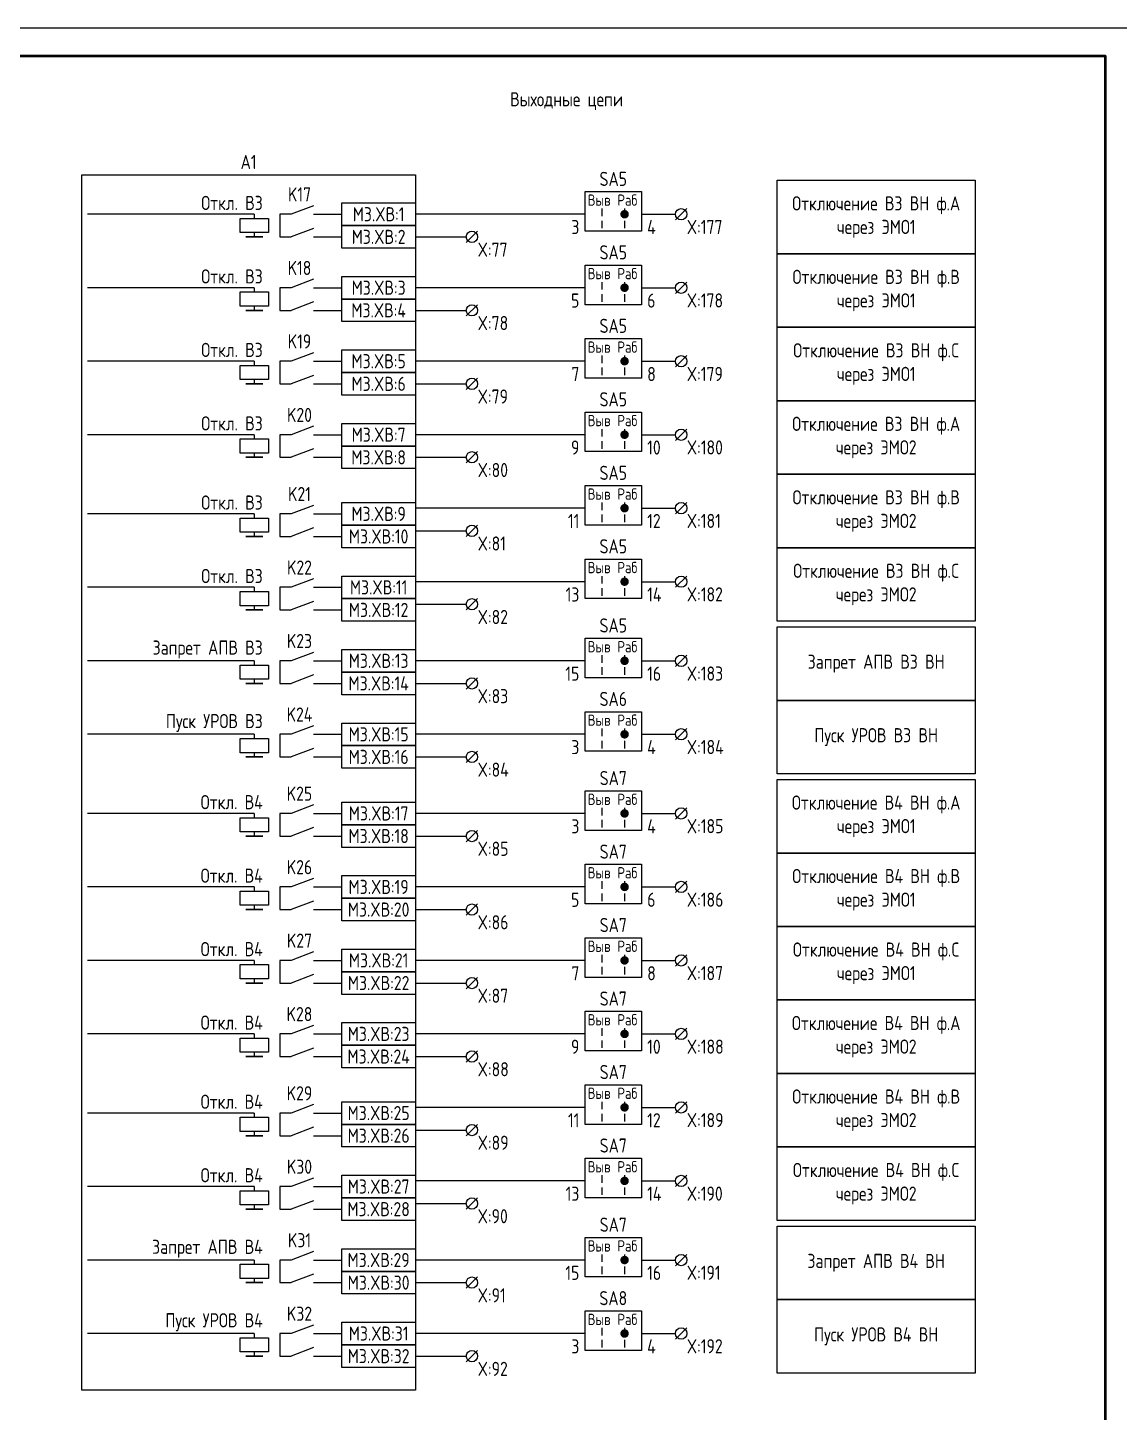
# Model space of a CAD drawing. Header units: millimetres. Extents: x -1036 to 3772, y -90 to 586.
# Drawn here: x 1064.4 to 1257.5, y 52.1 to 297 of the extents above; entities that cross this region are included whole.
import ezdxf

# ---------------------------------------------------------------- set-up
doc = ezdxf.new("R2010")
doc.units = ezdxf.units.MM
doc.styles.add('Gost_type_A', font='GOST_0.TTF')

# ---------------------------------------------------------------- blocks, each defined once
blk = doc.blocks.new('Формат_А3')
blk.add_lwpolyline([(-420, 297), (0, 297), (0, 0), (-420, 0)], close=True)
at = {"lineweight": 50}
blk.add_lwpolyline([(-400, 292), (-5, 292), (-5, 5), (-400, 5)], close=True, dxfattribs=at)
blk = doc.blocks.new('POINT')
at = {"const_width": 0.75}
blk.add_lwpolyline([(-0.375, 0, 1), (0.375, 0, 1)], format="xyb", close=True, dxfattribs=at)
blk = doc.blocks.new('Переключатель_положение')
for p, q in [((2, 1), (2, -0.34)), ((2, -1.14), (2, -2.49))]:
    blk.add_line(p, q)

msp = doc.modelspace()

# ---------------------------------------------------------------- linework, layer by layer
at = {"ltscale": 4.32}
for p, q in [((1115, 265.5), (1111, 264)), ((1115, 261.5), (1111, 260)), ((1115, 252.5), (1111, 251)), ((1115, 248.5), (1111, 247)), ((1115, 239.5), (1111, 238)), ((1115, 235.5), (1111, 234)), ((1115, 226.5), (1111, 225)), ((1115, 222.5), (1111, 221)), ((1115, 212.5), (1111, 211)), ((1115, 208.5), (1111, 207)), ((1115, 199.5), (1111, 198)), ((1115, 195.5), (1111, 194)), ((1115, 186.5), (1111, 185)), ((1115, 182.5), (1111, 181)), ((1115, 173.5), (1111, 172)), ((1115, 169.5), (1111, 168)), ((1115, 159.5), (1111, 158)), ((1115, 155.5), (1111, 154)), ((1115, 146.5), (1111, 145)), ((1115, 142.5), (1111, 141)), ((1115, 133.5), (1111, 132)), ((1115, 129.5), (1111, 128)), ((1115, 120.5), (1111, 119)), ((1115, 116.5), (1111, 115)), ((1115, 106.5), (1111, 105)), ((1115, 102.5), (1111, 101)), ((1115, 93.5), (1111, 92)), ((1115, 89.5), (1111, 88)), ((1115, 80.5), (1111, 79)), ((1115, 76.5), (1111, 75)), ((1115, 67.5), (1111, 66)), ((1115, 63.5), (1111, 62))]:
    msp.add_line(p, q, dxfattribs=at)
for p, q in [((1181.01, 265), (1179.01, 263)), ((1104.5, 264), (1075, 264)), ((1104.5, 264), (1104.5, 263.25)), ((1163, 264), (1133, 264)), ((1104.5, 260.75), (1104.5, 260)), ((1133, 260), (1142, 260)), ((1144.01, 261), (1142.01, 259)), ((1104.5, 251), (1075, 251)), ((1104.5, 251), (1104.5, 250.25)), ((1163, 251), (1133, 251)), ((1181.01, 252), (1179.01, 250)), ((1104.5, 247.75), (1104.5, 247)), ((1144.01, 248), (1142.01, 246)), ((1133, 247), (1142, 247)), ((1104.5, 238), (1075, 238)), ((1104.5, 238), (1104.5, 237.25)), ((1163, 238), (1133, 238)), ((1181.01, 239), (1179.01, 237)), ((1104.5, 234.75), (1104.5, 234)), ((1133, 234), (1142, 234)), ((1144.01, 235), (1142.01, 233)), ((1181.01, 226), (1179.01, 224)), ((1104.5, 225), (1075, 225)), ((1104.5, 225), (1104.5, 224.25)), ((1163, 225), (1133, 225)), ((1104.5, 221.75), (1104.5, 221)), ((1133, 221), (1142, 221)), ((1144.01, 222), (1142.01, 220)), ((1104.5, 211), (1075, 211)), ((1104.5, 211), (1104.5, 210.25)), ((1163, 212), (1133, 212)), ((1181.01, 213), (1179.01, 211)), ((1144.01, 209), (1142.01, 207)), ((1104.5, 207.75), (1104.5, 207)), ((1133, 208), (1142, 208)), ((1163, 199), (1133, 199)), ((1181.01, 200), (1179.01, 198)), ((1104.5, 198), (1075, 198)), ((1104.5, 198), (1104.5, 197.25)), ((1144.01, 196), (1142.01, 194)), ((1104.5, 194.75), (1104.5, 194)), ((1133, 195), (1142, 195)), ((1104.5, 185), (1075, 185)), ((1104.5, 185), (1104.5, 184.25)), ((1163, 185), (1133, 185)), ((1181.01, 186), (1179.01, 184)), ((1104.5, 181.75), (1104.5, 181)), ((1144.01, 182), (1142.01, 180)), ((1133, 181), (1142, 181)), ((1104.5, 172), (1075, 172)), ((1104.5, 172), (1104.5, 171.25)), ((1163, 172), (1133, 172)), ((1181.01, 173), (1179.01, 171)), ((1104.5, 168.75), (1104.5, 168)), ((1133, 168), (1142, 168)), ((1144.01, 169), (1142.01, 167)), ((1104.5, 158), (1075, 158)), ((1104.5, 158), (1104.5, 157.25)), ((1163, 158), (1133, 158)), ((1181.01, 159), (1179.01, 157)), ((1104.5, 154.75), (1104.5, 154)), ((1144.01, 155), (1142.01, 153)), ((1133, 154), (1142, 154)), ((1104.5, 145), (1075, 145)), ((1104.5, 145), (1104.5, 144.25)), ((1163, 145), (1133, 145)), ((1181.01, 146), (1179.01, 144)), ((1104.5, 141.75), (1104.5, 141)), ((1133, 141), (1142, 141)), ((1144.01, 142), (1142.01, 140)), ((1181.01, 133), (1179.01, 131)), ((1104.5, 132), (1075, 132)), ((1104.5, 132), (1104.5, 131.25)), ((1163, 132), (1133, 132)), ((1104.5, 128.75), (1104.5, 128)), ((1133, 128), (1142, 128)), ((1144.01, 129), (1142.01, 127)), ((1104.5, 119), (1075, 119)), ((1104.5, 119), (1104.5, 118.25)), ((1163, 119), (1133, 119)), ((1181.01, 120), (1179.01, 118)), ((1104.5, 115.75), (1104.5, 115)), ((1144.01, 116), (1142.01, 114)), ((1133, 115), (1142, 115)), ((1163, 106), (1133, 106)), ((1181.01, 107), (1179.01, 105)), ((1104.5, 105), (1075, 105)), ((1104.5, 105), (1104.5, 104.25)), ((1144.01, 103), (1142.01, 101)), ((1104.5, 101.75), (1104.5, 101)), ((1133, 102), (1142, 102)), ((1181.01, 94), (1179.01, 92)), ((1104.5, 92), (1075, 92)), ((1104.5, 92), (1104.5, 91.25)), ((1163, 93), (1133, 93)), ((1104.5, 88.75), (1104.5, 88)), ((1133, 89), (1142, 89)), ((1144.01, 90), (1142.01, 88)), ((1104.5, 79), (1075, 79)), ((1104.5, 79), (1104.5, 78.25)), ((1163, 79), (1133, 79)), ((1181.01, 80), (1179.01, 78)), ((1144.01, 76), (1142.01, 74)), ((1104.5, 75.75), (1104.5, 75)), ((1133, 75), (1142, 75)), ((1181.01, 67), (1179.01, 65)), ((1104.5, 66), (1075, 66)), ((1104.5, 66), (1104.5, 65.25)), ((1163, 66), (1133, 66)), ((1104.5, 62.75), (1104.5, 62)), ((1133, 62), (1142, 62)), ((1144.01, 63), (1142.01, 61))]:
    msp.add_line(p, q)
at = {"ltscale": 1.08}
for p, q in [((1111, 264), (1109, 264)), ((1109, 264), (1109, 260)), ((1115, 264), (1120, 264)), ((1109, 260), (1111, 260)), ((1115, 260), (1120, 260)), ((1111, 251), (1109, 251)), ((1109, 251), (1109, 247)), ((1115, 251), (1120, 251)), ((1109, 247), (1111, 247)), ((1115, 247), (1120, 247)), ((1111, 238), (1109, 238)), ((1109, 238), (1109, 234)), ((1115, 238), (1120, 238)), ((1109, 234), (1111, 234)), ((1115, 234), (1120, 234)), ((1111, 225), (1109, 225)), ((1109, 225), (1109, 221)), ((1115, 225), (1120, 225)), ((1109, 221), (1111, 221)), ((1115, 221), (1120, 221)), ((1111, 211), (1109, 211)), ((1109, 211), (1109, 207)), ((1115, 211), (1120, 211)), ((1109, 207), (1111, 207)), ((1115, 207), (1120, 207)), ((1111, 198), (1109, 198)), ((1109, 198), (1109, 194)), ((1115, 198), (1120, 198)), ((1109, 194), (1111, 194)), ((1115, 194), (1120, 194)), ((1111, 185), (1109, 185)), ((1109, 185), (1109, 181)), ((1115, 185), (1120, 185)), ((1109, 181), (1111, 181)), ((1115, 181), (1120, 181)), ((1111, 172), (1109, 172)), ((1109, 172), (1109, 168)), ((1115, 172), (1120, 172)), ((1109, 168), (1111, 168)), ((1115, 168), (1120, 168)), ((1111, 158), (1109, 158)), ((1109, 158), (1109, 154)), ((1115, 158), (1120, 158)), ((1109, 154), (1111, 154)), ((1115, 154), (1120, 154)), ((1111, 145), (1109, 145)), ((1109, 145), (1109, 141)), ((1115, 145), (1120, 145)), ((1109, 141), (1111, 141)), ((1115, 141), (1120, 141)), ((1111, 132), (1109, 132)), ((1109, 132), (1109, 128)), ((1115, 132), (1120, 132)), ((1109, 128), (1111, 128)), ((1115, 128), (1120, 128)), ((1111, 119), (1109, 119)), ((1109, 119), (1109, 115)), ((1115, 119), (1120, 119)), ((1109, 115), (1111, 115)), ((1115, 115), (1120, 115)), ((1111, 105), (1109, 105)), ((1109, 105), (1109, 101)), ((1115, 105), (1120, 105)), ((1109, 101), (1111, 101)), ((1115, 101), (1120, 101)), ((1111, 92), (1109, 92)), ((1109, 92), (1109, 88)), ((1115, 92), (1120, 92)), ((1109, 88), (1111, 88)), ((1115, 88), (1120, 88)), ((1111, 79), (1109, 79)), ((1109, 79), (1109, 75)), ((1115, 79), (1120, 79)), ((1109, 75), (1111, 75)), ((1115, 75), (1120, 75)), ((1111, 66), (1109, 66)), ((1109, 66), (1109, 62)), ((1115, 66), (1120, 66)), ((1109, 62), (1111, 62)), ((1115, 62), (1120, 62))]:
    msp.add_line(p, q, dxfattribs=at)
at = {"ltscale": 4}
for p, q in [((1173, 264), (1179.01, 264)), ((1173, 251), (1179.01, 251)), ((1173, 238), (1179.01, 238)), ((1173, 225), (1179.01, 225)), ((1173, 212), (1179.01, 212)), ((1173, 199), (1179.01, 199)), ((1173, 185), (1179.01, 185)), ((1173, 172), (1179.01, 172)), ((1173, 158), (1179.01, 158)), ((1173, 145), (1179.01, 145)), ((1173, 132), (1179.01, 132)), ((1173, 119), (1179.01, 119)), ((1173, 106), (1179.01, 106)), ((1173, 93), (1179.01, 93)), ((1173, 79), (1179.01, 79)), ((1173, 66), (1179.01, 66))]:
    msp.add_line(p, q, dxfattribs=at)
for points in [[(1074, 271), (1133, 271), (1133, 56), (1074, 56)], [(1197, 270), (1232, 270), (1232, 257), (1197, 257)], [(1163, 268), (1173, 268), (1173, 261), (1163, 261)], [(1120, 266), (1133, 266), (1133, 262), (1120, 262)], [(1107, 263.25), (1107, 260.75), (1102, 260.75), (1102, 263.25)], [(1106, 260), (1103, 260)], [(1120, 262), (1133, 262), (1133, 258), (1120, 258)], [(1163, 255), (1173, 255), (1173, 248), (1163, 248)], [(1197, 257), (1232, 257), (1232, 244), (1197, 244)], [(1120, 253), (1133, 253), (1133, 249), (1120, 249)], [(1107, 250.25), (1107, 247.75), (1102, 247.75), (1102, 250.25)], [(1120, 249), (1133, 249), (1133, 245), (1120, 245)], [(1106, 247), (1103, 247)], [(1197, 244), (1232, 244), (1232, 231), (1197, 231)], [(1163, 242), (1173, 242), (1173, 235), (1163, 235)], [(1120, 240), (1133, 240), (1133, 236), (1120, 236)], [(1107, 237.25), (1107, 234.75), (1102, 234.75), (1102, 237.25)], [(1120, 236), (1133, 236), (1133, 232), (1120, 232)], [(1106, 234), (1103, 234)], [(1197, 231), (1232, 231), (1232, 218), (1197, 218)], [(1163, 229), (1173, 229), (1173, 222), (1163, 222)], [(1120, 227), (1133, 227), (1133, 223), (1120, 223)], [(1107, 224.25), (1107, 221.75), (1102, 221.75), (1102, 224.25)], [(1120, 223), (1133, 223), (1133, 219), (1120, 219)], [(1106, 221), (1103, 221)], [(1197, 218), (1232, 218), (1232, 205), (1197, 205)], [(1163, 216), (1173, 216), (1173, 209), (1163, 209)], [(1120, 213), (1133, 213), (1133, 209), (1120, 209)], [(1107, 210.25), (1107, 207.75), (1102, 207.75), (1102, 210.25)], [(1120, 209), (1133, 209), (1133, 205), (1120, 205)], [(1106, 207), (1103, 207)], [(1197, 205), (1232, 205), (1232, 192), (1197, 192)], [(1163, 203), (1173, 203), (1173, 196), (1163, 196)], [(1120, 200), (1133, 200), (1133, 196), (1120, 196)], [(1107, 197.25), (1107, 194.75), (1102, 194.75), (1102, 197.25)], [(1120, 196), (1133, 196), (1133, 192), (1120, 192)], [(1106, 194), (1103, 194)], [(1163, 189), (1173, 189), (1173, 182), (1163, 182)], [(1197, 191), (1232, 191), (1232, 178), (1197, 178)], [(1120, 187), (1133, 187), (1133, 183), (1120, 183)], [(1107, 184.25), (1107, 181.75), (1102, 181.75), (1102, 184.25)], [(1120, 183), (1133, 183), (1133, 179), (1120, 179)], [(1106, 181), (1103, 181)], [(1197, 178), (1232, 178), (1232, 165), (1197, 165)], [(1120, 174), (1133, 174), (1133, 170), (1120, 170)], [(1163, 176), (1173, 176), (1173, 169), (1163, 169)], [(1107, 171.25), (1107, 168.75), (1102, 168.75), (1102, 171.25)], [(1120, 170), (1133, 170), (1133, 166), (1120, 166)], [(1106, 168), (1103, 168)], [(1163, 162), (1173, 162), (1173, 155), (1163, 155)], [(1197, 164), (1232, 164), (1232, 151), (1197, 151)], [(1120, 160), (1133, 160), (1133, 156), (1120, 156)], [(1107, 157.25), (1107, 154.75), (1102, 154.75), (1102, 157.25)], [(1120, 156), (1133, 156), (1133, 152), (1120, 152)], [(1106, 154), (1103, 154)], [(1197, 151), (1232, 151), (1232, 138), (1197, 138)], [(1120, 147), (1133, 147), (1133, 143), (1120, 143)], [(1163, 149), (1173, 149), (1173, 142), (1163, 142)], [(1107, 144.25), (1107, 141.75), (1102, 141.75), (1102, 144.25)], [(1120, 143), (1133, 143), (1133, 139), (1120, 139)], [(1106, 141), (1103, 141)], [(1197, 138), (1232, 138), (1232, 125), (1197, 125)], [(1163, 136), (1173, 136), (1173, 129), (1163, 129)], [(1120, 134), (1133, 134), (1133, 130), (1120, 130)], [(1107, 131.25), (1107, 128.75), (1102, 128.75), (1102, 131.25)], [(1120, 130), (1133, 130), (1133, 126), (1120, 126)], [(1106, 128), (1103, 128)], [(1197, 125), (1232, 125), (1232, 112), (1197, 112)], [(1163, 123), (1173, 123), (1173, 116), (1163, 116)], [(1120, 121), (1133, 121), (1133, 117), (1120, 117)], [(1107, 118.25), (1107, 115.75), (1102, 115.75), (1102, 118.25)], [(1120, 117), (1133, 117), (1133, 113), (1120, 113)], [(1106, 115), (1103, 115)], [(1197, 112), (1232, 112), (1232, 99), (1197, 99)], [(1163, 110), (1173, 110), (1173, 103), (1163, 103)], [(1120, 107), (1133, 107), (1133, 103), (1120, 103)], [(1107, 104.25), (1107, 101.75), (1102, 101.75), (1102, 104.25)], [(1120, 103), (1133, 103), (1133, 99), (1120, 99)], [(1106, 101), (1103, 101)], [(1197, 99), (1232, 99), (1232, 86), (1197, 86)], [(1163, 97), (1173, 97), (1173, 90), (1163, 90)], [(1120, 94), (1133, 94), (1133, 90), (1120, 90)], [(1107, 91.25), (1107, 88.75), (1102, 88.75), (1102, 91.25)], [(1120, 90), (1133, 90), (1133, 86), (1120, 86)], [(1106, 88), (1103, 88)], [(1197, 85), (1232, 85), (1232, 72), (1197, 72)], [(1120, 81), (1133, 81), (1133, 77), (1120, 77)], [(1163, 83), (1173, 83), (1173, 76), (1163, 76)], [(1107, 78.25), (1107, 75.75), (1102, 75.75), (1102, 78.25)], [(1120, 77), (1133, 77), (1133, 73), (1120, 73)], [(1106, 75), (1103, 75)], [(1197, 72), (1232, 72), (1232, 59), (1197, 59)], [(1163, 70), (1173, 70), (1173, 63), (1163, 63)], [(1120, 68), (1133, 68), (1133, 64), (1120, 64)], [(1107, 65.25), (1107, 62.75), (1102, 62.75), (1102, 65.25)], [(1120, 64), (1133, 64), (1133, 60), (1120, 60)], [(1106, 62), (1103, 62)]]:
    msp.add_lwpolyline(points, close=True)
for centre in [(1180.01, 264), (1143.01, 260), (1180.01, 251), (1143.01, 247), (1180.01, 238), (1143.01, 234), (1180.01, 225), (1143.01, 221), (1180.01, 212), (1143.01, 208), (1180.01, 199), (1143.01, 195), (1180.01, 185), (1143.01, 181), (1180.01, 172), (1143.01, 168), (1180.01, 158), (1143.01, 154), (1180.01, 145), (1143.01, 141), (1180.01, 132), (1143.01, 128), (1180.01, 119), (1143.01, 115), (1180.01, 106), (1143.01, 102), (1180.01, 93), (1143.01, 89), (1180.01, 79), (1143.01, 75), (1180.01, 66), (1143.01, 62)]:
    msp.add_circle(centre, 1)

# ---------------------------------------------------------------- block references
at = {"color": 1}
msp.add_blockref('Формат_А3', (1260, 0), dxfattribs=at)
for name, p in [('Переключатель_положение', (1164, 264)), ('POINT', (1170, 264)), ('Переключатель_положение', (1168, 264)), ('Переключатель_положение', (1164, 251)), ('POINT', (1170, 251)), ('Переключатель_положение', (1168, 251)), ('Переключатель_положение', (1164, 238)), ('POINT', (1170, 238)), ('Переключатель_положение', (1168, 238)), ('Переключатель_положение', (1164, 225)), ('POINT', (1170, 225)), ('Переключатель_положение', (1168, 225)), ('Переключатель_положение', (1164, 212)), ('POINT', (1170, 212)), ('Переключатель_положение', (1168, 212)), ('Переключатель_положение', (1164, 199)), ('POINT', (1170, 199)), ('Переключатель_положение', (1168, 199)), ('Переключатель_положение', (1164, 185)), ('POINT', (1170, 185)), ('Переключатель_положение', (1168, 185)), ('Переключатель_положение', (1164, 172)), ('POINT', (1170, 172)), ('Переключатель_положение', (1168, 172)), ('Переключатель_положение', (1164, 158)), ('POINT', (1170, 158)), ('Переключатель_положение', (1168, 158)), ('Переключатель_положение', (1164, 145)), ('POINT', (1170, 145)), ('Переключатель_положение', (1168, 145)), ('Переключатель_положение', (1164, 132)), ('POINT', (1170, 132)), ('Переключатель_положение', (1168, 132)), ('Переключатель_положение', (1164, 119)), ('POINT', (1170, 119)), ('Переключатель_положение', (1168, 119)), ('Переключатель_положение', (1164, 106)), ('POINT', (1170, 106)), ('Переключатель_положение', (1168, 106)), ('Переключатель_положение', (1164, 93)), ('POINT', (1170, 93)), ('Переключатель_положение', (1168, 93)), ('Переключатель_положение', (1164, 79)), ('POINT', (1170, 79)), ('Переключатель_положение', (1168, 79)), ('Переключатель_положение', (1164, 66)), ('POINT', (1170, 66)), ('Переключатель_положение', (1168, 66))]:
    msp.add_blockref(name, p)

# ---------------------------------------------------------------- texts
at = {"char_height": 2.5, "line_spacing_factor": 0.9, "style": 'Gost_type_A'}
for s, insert, width, attachment_point in [('Выходные цепи', (1159.75, 284), 197.5, 5), ('A1', (1103.5, 272), 58.9999, 8), ('X:177', (1181.01, 263), 8, 1), ('X:77', (1144.01, 259), 8, 1), ('X:178', (1181.01, 250), 8, 1), ('X:78', (1144.01, 246), 8, 1), ('X:179', (1181.01, 237), 8, 1), ('X:79', (1144.01, 233), 8, 1), ('X:180', (1181.01, 224), 8, 1), ('X:80', (1144.01, 220), 8, 1), ('X:181', (1181.01, 211), 8, 1), ('X:81', (1144.01, 207), 8, 1), ('X:182', (1181.01, 198), 8, 1), ('X:82', (1144.01, 194), 8, 1), ('X:183', (1181.01, 184), 8, 1), ('X:83', (1144.01, 180), 8, 1), ('X:184', (1181.01, 171), 8, 1), ('X:84', (1144.01, 167), 8, 1), ('X:185', (1181.01, 157), 8, 1), ('X:85', (1144.01, 153), 8, 1), ('X:186', (1181.01, 144), 8, 1), ('X:86', (1144.01, 140), 8, 1), ('X:187', (1181.01, 131), 8, 1), ('X:87', (1144.01, 127), 8, 1), ('X:188', (1181.01, 118), 8, 1), ('X:88', (1144.01, 114), 8, 1), ('X:189', (1181.01, 105), 8, 1), ('X:89', (1144.01, 101), 8, 1), ('X:190', (1181.01, 92), 8, 1), ('X:90', (1144.01, 88), 8, 1), ('X:191', (1181.01, 78), 8, 1), ('X:91', (1144.01, 74), 8, 1), ('X:192', (1181.01, 65), 8, 1), ('X:92', (1144.01, 61), 8, 1)]:
    msp.add_mtext(s, dxfattribs=dict(at, insert=insert, width=width, attachment_point=attachment_point))
at = {"style": 'Gost_type_A'}
for s, insert, char_height, width, attachment_point in [('SA5', (1168, 269), 2.5, 10, 8), ('Откл. В3', (1106, 266), 2.5, 31.0015, 6), ('K17', (1112.5, 267.5), 2.5, 5, 5), ('Выв', (1165.5, 266.5), 2, 5, 5), ('Раб', (1170.5, 266.5), 2, 5, 5), ('Отключение В3 ВН ф.А через ЭМО1', (1214.5, 263.5), 2.5, 34.9988, 5), ('M3.XВ:1', (1126.5, 264), 2.5, 13, 5), ('3', (1162, 262.98), 2.5, 5, 3), ('4', (1174, 262.98), 2.5, 5, 1), ('M3.XВ:2', (1126.5, 260), 2.5, 13, 5), ('SA5', (1168, 256), 2.5, 10, 8), ('K18', (1112.5, 254.5), 2.5, 5, 5), ('Откл. В3', (1106, 253), 2.5, 31.0015, 6), ('Выв', (1165.5, 253.5), 2, 5, 5), ('Раб', (1170.5, 253.5), 2, 5, 5), ('Отключение В3 ВН ф.В через ЭМО1', (1214.5, 250.5), 2.5, 34.9988, 5), ('M3.XВ:3', (1126.5, 251), 2.5, 13, 5), ('5', (1162, 249.98), 2.5, 5, 3), ('6', (1174, 249.98), 2.5, 5, 1), ('M3.XВ:4', (1126.5, 247), 2.5, 13, 5), ('SA5', (1168, 243), 2.5, 10, 8), ('K19', (1112.5, 241.5), 2.5, 5, 5), ('Откл. В3', (1106, 240), 2.5, 31.0015, 6), ('Выв', (1165.5, 240.5), 2, 5, 5), ('Раб', (1170.5, 240.5), 2, 5, 5), ('Отключение В3 ВН ф.C через ЭМО1', (1214.5, 237.5), 2.5, 34.9988, 5), ('M3.XВ:5', (1126.5, 238), 2.5, 13, 5), ('M3.XВ:6', (1126.5, 234), 2.5, 13, 5), ('7', (1162, 236.98), 2.5, 5, 3), ('8', (1174, 236.98), 2.5, 5, 1), ('SA5', (1168, 230), 2.5, 10, 8), ('Откл. В3', (1106, 227), 2.5, 31.0015, 6), ('K20', (1112.5, 228.5), 2.5, 5, 5), ('Выв', (1165.5, 227.5), 2, 5, 5), ('Раб', (1170.5, 227.5), 2, 5, 5), ('Отключение В3 ВН ф.А через ЭМО2', (1214.5, 224.5), 2.5, 34.9988, 5), ('M3.XВ:7', (1126.5, 225), 2.5, 13, 5), ('9', (1162, 223.98), 2.5, 5, 3), ('10', (1174, 223.98), 2.5, 5, 1), ('M3.XВ:8', (1126.5, 221), 2.5, 13, 5), ('SA5', (1168, 217), 2.5, 10, 8), ('K21', (1112.5, 214.5), 2.5, 5, 5), ('Откл. В3', (1106, 213), 2.5, 31.0015, 6), ('Выв', (1165.5, 214.5), 2, 5, 5), ('Раб', (1170.5, 214.5), 2, 5, 5), ('Отключение В3 ВН ф.В через ЭМО2', (1214.5, 211.5), 2.5, 34.9988, 5), ('M3.XВ:9', (1126.5, 211), 2.5, 13, 5), ('11', (1162, 210.98), 2.5, 5, 3), ('12', (1174, 210.98), 2.5, 5, 1), ('M3.XВ:10', (1126.5, 207), 2.5, 13, 5), ('SA5', (1168, 204), 2.5, 10, 8), ('Откл. В3', (1106, 200), 2.5, 31.0015, 6), ('K22', (1112.5, 201.5), 2.5, 5, 5), ('Выв', (1165.5, 201.5), 2, 5, 5), ('Раб', (1170.5, 201.5), 2, 5, 5), ('Отключение В3 ВН ф.C через ЭМО2', (1214.5, 198.5), 2.5, 34.9988, 5), ('M3.XВ:11', (1126.5, 198), 2.5, 13, 5), ('13', (1162, 197.98), 2.5, 5, 3), ('14', (1174, 197.98), 2.5, 5, 1), ('M3.XВ:12', (1126.5, 194), 2.5, 13, 5), ('SA5', (1168, 190), 2.5, 10, 8), ('Запрет АПВ В3', (1106, 187), 2.5, 31.0015, 6), ('K23', (1112.5, 188.5), 2.5, 5, 5), ('M3.XВ:13', (1126.5, 185), 2.5, 13, 5), ('Выв', (1165.5, 187.5), 2, 5, 5), ('Раб', (1170.5, 187.5), 2, 5, 5), ('15', (1162, 183.98), 2.5, 5, 3), ('16', (1174, 183.98), 2.5, 5, 1), ('Запрет АПВ В3 ВН', (1214.5, 184.5), 2.5, 34.9988, 5), ('M3.XВ:14', (1126.5, 181), 2.5, 13, 5), ('SA6', (1168, 177), 2.5, 10, 8), ('K24', (1112.5, 175.5), 2.5, 5, 5), ('Пуск УРОВ В3', (1106, 174), 2.5, 31.2394, 6), ('Выв', (1165.5, 174.5), 2, 5, 5), ('Раб', (1170.5, 174.5), 2, 5, 5), ('M3.XВ:15', (1126.5, 172), 2.5, 13, 5), ('Пуск УРОВ В3 ВН', (1214.5, 171.5), 2.5, 34.9988, 5), ('M3.XВ:16', (1126.5, 168), 2.5, 13, 5), ('3', (1162, 170.98), 2.5, 5, 3), ('4', (1174, 170.98), 2.5, 5, 1), ('SA7', (1168, 163), 2.5, 10, 8), ('K25', (1112.5, 161.5), 2.5, 5, 5), ('Откл. В4', (1106, 160), 2.5, 31.0015, 6), ('M3.XВ:17', (1126.5, 158), 2.5, 13, 5), ('Выв', (1165.5, 160.5), 2, 5, 5), ('Раб', (1170.5, 160.5), 2, 5, 5), ('Отключение В4 ВН ф.А через ЭМО1', (1214.5, 157.5), 2.5, 34.9988, 5), ('3', (1162, 156.98), 2.5, 5, 3), ('4', (1174, 156.98), 2.5, 5, 1), ('M3.XВ:18', (1126.5, 154), 2.5, 13, 5), ('SA7', (1168, 150), 2.5, 10, 8), ('K26', (1112.5, 148.5), 2.5, 5, 5), ('Откл. В4', (1106, 147), 2.5, 31.0015, 6), ('Выв', (1165.5, 147.5), 2, 5, 5), ('Раб', (1170.5, 147.5), 2, 5, 5), ('Отключение В4 ВН ф.В через ЭМО1', (1214.5, 144.5), 2.5, 34.9988, 5), ('M3.XВ:19', (1126.5, 145), 2.5, 13, 5), ('M3.XВ:20', (1126.5, 141), 2.5, 13, 5), ('5', (1162, 143.98), 2.5, 5, 3), ('6', (1174, 143.98), 2.5, 5, 1), ('SA7', (1168, 137), 2.5, 10, 8), ('Откл. В4', (1106, 134), 2.5, 31.0015, 6), ('K27', (1112.5, 135.5), 2.5, 5, 5), ('Выв', (1165.5, 134.5), 2, 5, 5), ('Раб', (1170.5, 134.5), 2, 5, 5), ('Отключение В4 ВН ф.C через ЭМО1', (1214.5, 131.5), 2.5, 34.9988, 5), ('M3.XВ:21', (1126.5, 132), 2.5, 13, 5), ('7', (1162, 130.98), 2.5, 5, 3), ('8', (1174, 130.98), 2.5, 5, 1), ('M3.XВ:22', (1126.5, 128), 2.5, 13, 5), ('SA7', (1168, 124), 2.5, 10, 8), ('K28', (1112.5, 122.5), 2.5, 5, 5), ('Выв', (1165.5, 121.5), 2, 5, 5), ('Раб', (1170.5, 121.5), 2, 5, 5), ('Откл. В4', (1106, 121), 2.5, 31.0015, 6), ('M3.XВ:23', (1126.5, 119), 2.5, 13, 5), ('Отключение В4 ВН ф.А через ЭМО2', (1214.5, 118.5), 2.5, 34.9988, 5), ('9', (1162, 117.98), 2.5, 5, 3), ('10', (1174, 117.98), 2.5, 5, 1), ('M3.XВ:24', (1126.5, 115), 2.5, 13, 5), ('SA7', (1168, 111), 2.5, 10, 8), ('Откл. В4', (1106, 107), 2.5, 31.0015, 6), ('K29', (1112.5, 108.5), 2.5, 5, 5), ('Выв', (1165.5, 108.5), 2, 5, 5), ('Раб', (1170.5, 108.5), 2, 5, 5), ('Отключение В4 ВН ф.В через ЭМО2', (1214.5, 105.5), 2.5, 34.9988, 5), ('M3.XВ:25', (1126.5, 105), 2.5, 13, 5), ('11', (1162, 104.98), 2.5, 5, 3), ('12', (1174, 104.98), 2.5, 5, 1), ('M3.XВ:26', (1126.5, 101), 2.5, 13, 5), ('SA7', (1168, 98), 2.5, 10, 8), ('K30', (1112.5, 95.5), 2.5, 5, 5), ('Выв', (1165.5, 95.5), 2, 5, 5), ('Раб', (1170.5, 95.5), 2, 5, 5), ('Отключение В4 ВН ф.C через ЭМО2', (1214.5, 92.5), 2.5, 34.9988, 5), ('Откл. В4', (1106, 94), 2.5, 31.0015, 6), ('M3.XВ:27', (1126.5, 92), 2.5, 13, 5), ('13', (1162, 91.98), 2.5, 5, 3), ('14', (1174, 91.98), 2.5, 5, 1), ('M3.XВ:28', (1126.5, 88), 2.5, 13, 5), ('SA7', (1168, 84), 2.5, 10, 8), ('K31', (1112.5, 82.5), 2.5, 5, 5), ('Запрет АПВ В4', (1106, 81), 2.5, 31.0015, 6), ('Выв', (1165.5, 81.5), 2, 5, 5), ('Раб', (1170.5, 81.5), 2, 5, 5), ('M3.XВ:29', (1126.5, 79), 2.5, 13, 5), ('Запрет АПВ В4 ВН', (1214.5, 78.5), 2.5, 34.9988, 5), ('M3.XВ:30', (1126.5, 75), 2.5, 13, 5), ('15', (1162, 77.98), 2.5, 5, 3), ('16', (1174, 77.98), 2.5, 5, 1), ('SA8', (1168, 71), 2.5, 10, 8), ('Пуск УРОВ В4', (1106, 68), 2.5, 31.2394, 6), ('K32', (1112.5, 69.5), 2.5, 5, 5), ('Выв', (1165.5, 68.5), 2, 5, 5), ('Раб', (1170.5, 68.5), 2, 5, 5), ('M3.XВ:31', (1126.5, 66), 2.5, 13, 5), ('Пуск УРОВ В4 ВН', (1214.5, 65.5), 2.5, 34.9988, 5), ('3', (1162, 64.98), 2.5, 5, 3), ('4', (1174, 64.98), 2.5, 5, 1), ('M3.XВ:32', (1126.5, 62), 2.5, 13, 5)]:
    msp.add_mtext(s, dxfattribs=dict(at, insert=insert, char_height=char_height, width=width, attachment_point=attachment_point))

doc.saveas('drawing.dxf')
